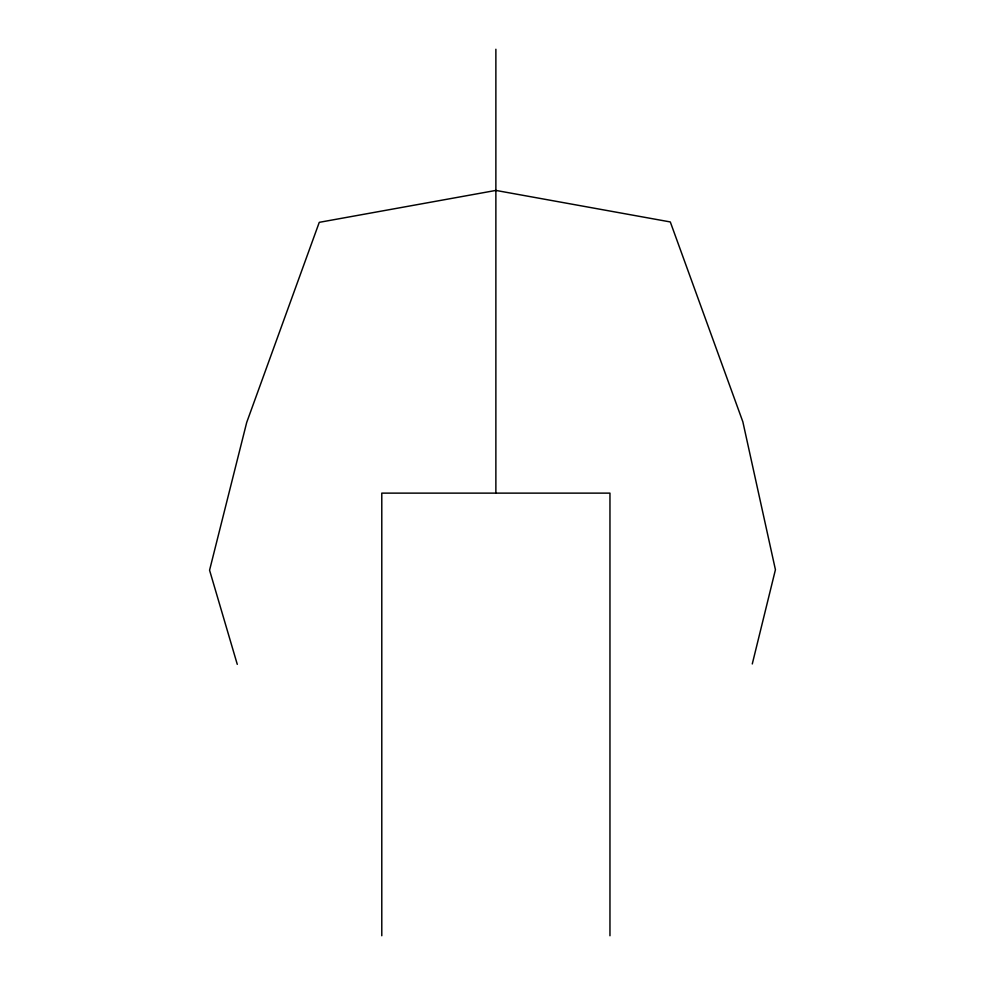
<?xml version="1.0" encoding="UTF-8"?>
<svg xmlns="http://www.w3.org/2000/svg" width="985" height="985" viewBox="0 0 985 985"><rect width="100%" height="100%" fill="white"/><g stroke="black" fill="none" stroke-linecap="round" stroke-linejoin="round"><path stroke-width="1.48" d="M752.281 663.952L775.429 569.724L742.85 421.802L670.305 221.945L495.874 190.425L319.263 222.339L246.706 422.43L209.571 570.216L237.274 664.346M609.961 935.75L609.961 493.128L381.786 493.128L381.786 935.75M495.874 49.25L495.874 493.128"/></g></svg>
